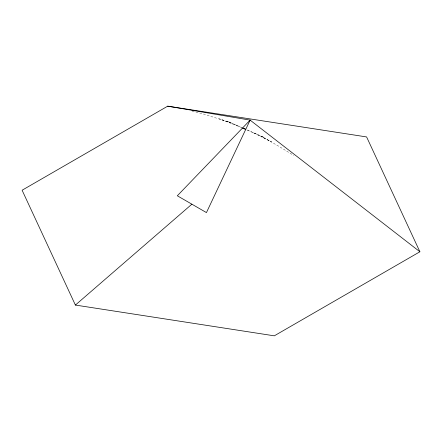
<?xml version="1.0" encoding="UTF-8"?>
<svg xmlns="http://www.w3.org/2000/svg" width="442" height="442" viewBox="0 0 442 442"><rect width="100%" height="100%" fill="white"/><g stroke="black" fill="none" stroke-linecap="round" stroke-linejoin="round"><path stroke-width="0.33" stroke-dasharray="2.21 1.66" d="M192.176 111.064L203.497 114.053L230.464 122.561L219.398 118.859L241.658 127.55M238.122 125.97L227.348 121.263L242.094 127.76M246.956 129.909L264.217 137.506L247.012 129.926M253.437 132.799L271.581 141.926L261.1 136.213L278.952 146.352L293.681 155.446"/><path stroke-width="0.66" d="M75.394 305.063L274.294 335.832L419.9 251.769L366.606 136.937L167.706 106.168L22.1 190.231L75.394 305.063L191.878 204.187M167.706 106.168L250.122 120.119L419.9 251.769M242.708 128.031L245.78 129.384L242.835 128.075M250.122 120.119L206.442 212.591L177.319 195.778L250.122 120.119"/></g></svg>
